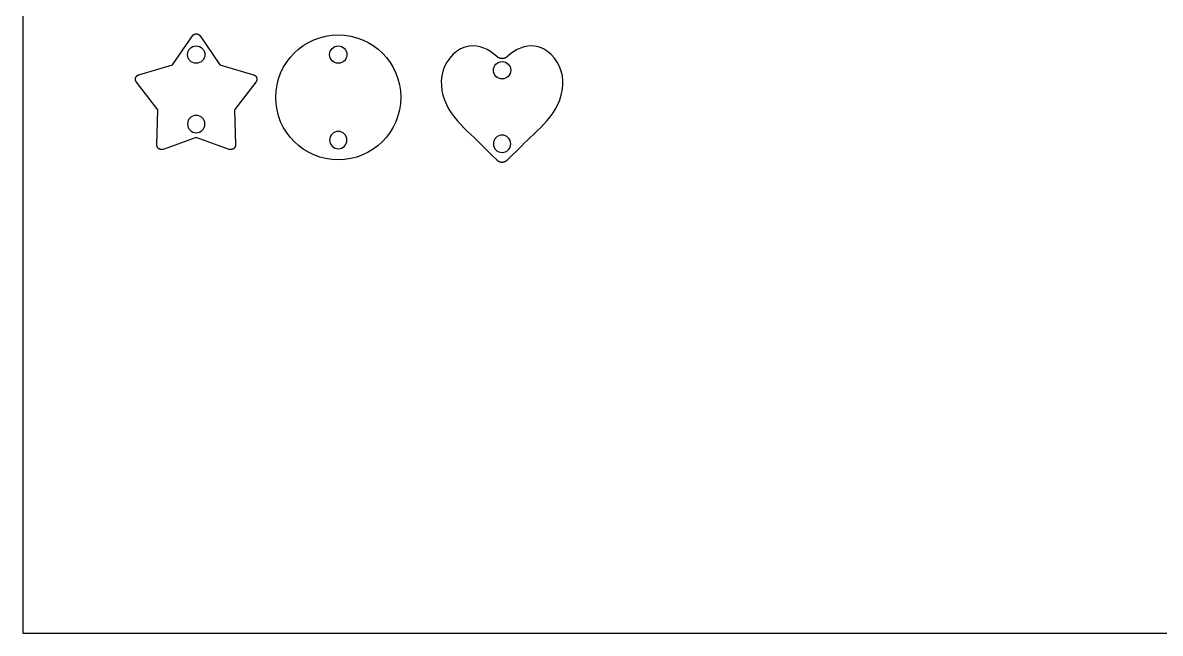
# Model space of a CAD drawing. Header units: millimetres. Extents: x 0 to 490, y 0 to 300.
# Drawn here: x 0 to 262, y 0 to 140.7 of the extents above; entities that cross this region are included whole.
import ezdxf

# ---------------------------------------------------------------- set-up
doc = ezdxf.new("R2010")
doc.units = ezdxf.units.MM
doc.layers.add('CUT', color=1, linetype='Continuous', true_color=0xff0000)
doc.layers.add('Default', color=18, linetype='Continuous', true_color=0x000000)

msp = doc.modelspace()

# ---------------------------------------------------------------- linework, layer by layer
at = {"layer": 'CUT'}
for points in [[(26.74, 128.76), (34.49, 131.06), (39.07, 137.72)], [(40.84, 137.72), (45.41, 131.06), (53.17, 128.76)], [(30.9, 112.59), (31.12, 120.67), (26.19, 127.08)], [(53.72, 127.08), (48.79, 120.67), (49.01, 112.59)], [(47.57, 111.54), (39.95, 114.25), (32.33, 111.54)]]:
    msp.add_lwpolyline(points, dxfattribs=at)
for centre, radius in [((72.68, 123.54), 14.4), ((39.95, 133.4), 2), ((72.68, 133.4), 2), ((110.43, 129.8), 2)]:
    msp.add_circle(centre, radius, dxfattribs=at)
at = {"layer": 'CUT', "extrusion": (0, 0, -1)}
for centre in [(-39.95, 117.39), (-72.68, 113.68), (-110.43, 112.83)]:
    msp.add_circle(centre, 2, dxfattribs=at)
at = {"layer": 'CUT'}
for points in [[(39.07, 137.72), (39.39, 138.19), (39.95, 138.19), (40.52, 138.19), (40.84, 137.72)], [(26.19, 127.08), (25.85, 127.53), (26.02, 128.07), (26.2, 128.6), (26.74, 128.76)], [(53.17, 128.76), (53.71, 128.6), (53.89, 128.07), (54.06, 127.53), (53.72, 127.08)], [(32.33, 111.54), (31.8, 111.36), (31.34, 111.69), (30.88, 112.02), (30.9, 112.59)], [(49.01, 112.59), (49.02, 112.02), (48.56, 111.69), (48.11, 111.36), (47.57, 111.54)]]:
    msp.add_rational_spline(points, [1, 0.884864179299, 1, 0.884864179299, 1], degree=2, knots=[0, 0, 0, 0.969188, 0.969188, 1.938376, 1.938376, 1.938376], dxfattribs=at)
at = {"layer": 'CUT', "extrusion": (1.27975e-16, -0.046117, 0.998936)}
msp.add_open_spline([(109.13, 133.02, -1.67), (107.46, 134.64, -1.6), (105.04, 135.64, -1.55), (102.88, 135.36, -1.56), (100.05, 135, -1.58), (97.65, 132.45, -1.7), (96.79, 129.58, -1.83), (95.93, 126.71, -1.96), (96.62, 123.52, -2.11), (98.1, 120.91, -2.23), (99.58, 118.29, -2.35), (101.85, 116.26, -2.44), (104.03, 114.19, -2.54), (105.75, 112.54, -2.62), (107.42, 110.85, -2.69), (109.11, 109.18, -2.77)], degree=3, knots=[-4.764356, -4.764356, -4.764356, -4.764356, -4, -4, -4, -3, -3, -3, -2, -2, -2, -1, -1, -1, -0.206005, -0.206005, -0.206005, -0.206005], dxfattribs=at)
at = {"layer": 'CUT', "extrusion": (6.39876e-17, 0.046117, -0.998936)}
msp.add_open_spline([(111.74, 109.18, -2.77), (113.43, 110.85, -2.69), (115.1, 112.54, -2.62), (116.82, 114.19, -2.54), (119, 116.26, -2.44), (121.27, 118.29, -2.35), (122.75, 120.91, -2.23), (124.23, 123.52, -2.11), (124.92, 126.71, -1.96), (124.06, 129.58, -1.83), (123.2, 132.45, -1.7), (120.8, 135, -1.58), (117.97, 135.36, -1.56), (115.81, 135.64, -1.55), (113.39, 134.64, -1.6), (111.72, 133.02, -1.67)], degree=3, knots=[-9.793995, -9.793995, -9.793995, -9.793995, -9, -9, -9, -8, -8, -8, -7, -7, -7, -6, -6, -6, -5.235644, -5.235644, -5.235644, -5.235644], dxfattribs=at)
at = {"layer": 'CUT', "extrusion": (6.75332e-16, 0.046117, -0.998936)}
msp.add_rational_spline([(111.72, 133.02, -1.67), (110.43, 131.76, -1.73), (109.13, 133.02, -1.67)], [1, 0.760419098093, 1], degree=2, dxfattribs=at)
at = {"layer": 'CUT', "extrusion": (5.12655e-16, 0.046117, -0.998936)}
msp.add_rational_spline([(109.11, 109.18, -2.77), (110.43, 107.87, -2.83), (111.74, 109.18, -2.77)], [1, 0.752301431788, 1], degree=2, dxfattribs=at)
at = {"layer": 'Default'}
msp.add_lwpolyline([(0, 0), (490, 0), (490, 300), (0, 300)], close=True, dxfattribs=at)

doc.saveas('drawing.dxf')
